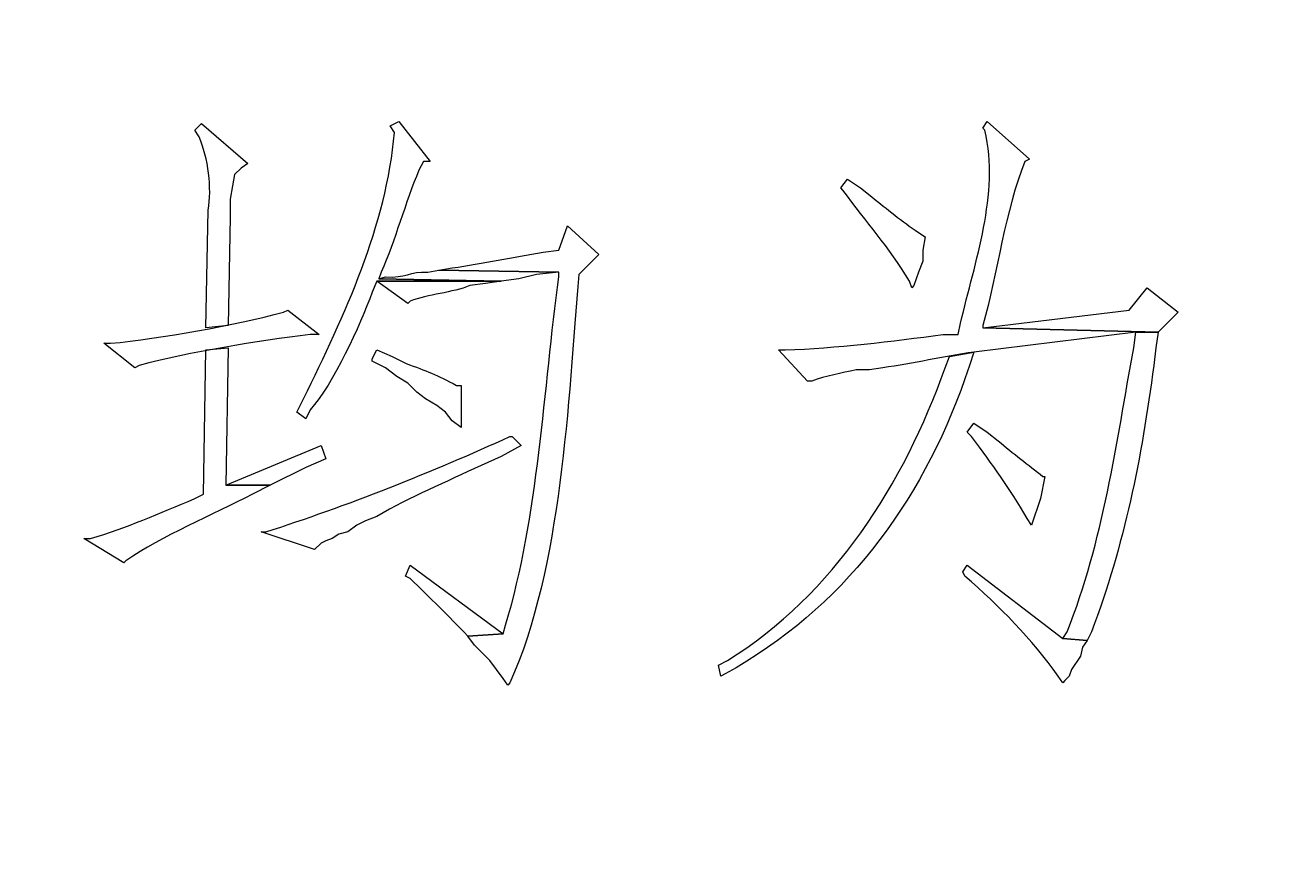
# Model space of a CAD drawing. Header units: centimetres. Extents: x -20.7 to 20.7, y -14.5 to 14.5.
# Drawn here: x -11.018 to -9.832, y -8.706 to -7.904 of the extents above; entities that cross this region are included whole.
import ezdxf

# ---------------------------------------------------------------- set-up
doc = ezdxf.new("R2010")
doc.units = ezdxf.units.CM
doc.header["$MEASUREMENT"] = 0
doc.layers.add('layer 1', color=7, linetype='Continuous')

msp = doc.modelspace()

# ---------------------------------------------------------------- linework, layer by layer
at = {"layer": 'layer 1', "lineweight": 9}
msp.add_open_spline([(19.88612, 13.89874), (19.88612, 13.89874), (-20.11465, 13.89874), (-20.11465, 13.89874), (-20.11465, 13.89874), (-20.11465, 13.89874), (-20.11465, -13.80208), (-20.11465, -13.80208)], degree=3, knots=[0, 0, 0, 0, 0.3333333, 0.3333333, 0.3333333, 0.3333333, 1, 1, 1, 1], dxfattribs=at)
at = {"layer": 'layer 1'}
for points, knots in [([(-10.66162, -7.99606), (-10.66162, -7.99606), (-10.67008, -8.0003), (-10.67008, -8.0003), (-10.67008, -8.0003), (-10.67008, -8.0003), (-10.66585, -8.00665), (-10.66585, -8.00665), (-10.66585, -8.00665), (-10.67347, -8.09526), (-10.71337, -8.18123), (-10.75263, -8.26065), (-10.75263, -8.26065), (-10.75263, -8.26065), (-10.75898, -8.27335), (-10.75898, -8.27335), (-10.75898, -8.27335), (-10.75898, -8.27335), (-10.75052, -8.2797), (-10.75052, -8.2797), (-10.75052, -8.2797), (-10.75052, -8.2797), (-10.74628, -8.27123), (-10.74628, -8.27123), (-10.74628, -8.27123), (-10.72385, -8.24576), (-10.69905, -8.1915), (-10.68702, -8.15905), (-10.68702, -8.15905), (-10.68702, -8.15905), (-10.68278, -8.14846), (-10.68278, -8.14846), (-10.68278, -8.14846), (-10.68278, -8.14846), (-10.56425, -8.14846), (-10.56425, -8.14846), (-10.56425, -8.14846), (-10.56425, -8.14846), (-10.68067, -8.14635), (-10.68067, -8.14635), (-10.68067, -8.14635), (-10.68067, -8.14635), (-10.67855, -8.14), (-10.67855, -8.14), (-10.67855, -8.14), (-10.66504, -8.10959), (-10.65558, -8.0735), (-10.64257, -8.04263), (-10.64257, -8.04263), (-10.64257, -8.04263), (-10.63833, -8.03416), (-10.63833, -8.03416), (-10.63833, -8.03416), (-10.63833, -8.03416), (-10.63198, -8.03416), (-10.63198, -8.03416), (-10.63198, -8.03416), (-10.63198, -8.03416), (-10.66162, -7.99606), (-10.66162, -7.99606)], [0, 0, 0, 0, 0.0625, 0.0625, 0.0625, 0.0625, 0.125, 0.125, 0.125, 0.125, 0.1875, 0.1875, 0.1875, 0.1875, 0.25, 0.25, 0.25, 0.25, 0.3125, 0.3125, 0.3125, 0.3125, 0.375, 0.375, 0.375, 0.375, 0.4375, 0.4375, 0.4375, 0.4375, 0.5, 0.5, 0.5, 0.5, 0.5625, 0.5625, 0.5625, 0.5625, 0.625, 0.625, 0.625, 0.625, 0.6875, 0.6875, 0.6875, 0.6875, 0.75, 0.75, 0.75, 0.75, 0.8125, 0.8125, 0.8125, 0.8125, 0.875, 0.875, 0.875, 0.875, 1, 1, 1, 1]), ([(-10.1007, -7.99606), (-10.1007, -7.99606), (-10.10493, -8.00241), (-10.10493, -8.00241), (-10.10493, -8.00241), (-10.10493, -8.00241), (-10.10282, -8.00453), (-10.10282, -8.00453), (-10.10282, -8.00453), (-10.08885, -8.06574), (-10.11245, -8.12945), (-10.1261, -8.18868), (-10.1261, -8.18868), (-10.1261, -8.18868), (-10.12822, -8.19926), (-10.12822, -8.19926), (-10.12822, -8.19926), (-10.12822, -8.19926), (-10.14303, -8.19926), (-10.14303, -8.19926), (-10.14303, -8.19926), (-10.1908, -8.20586), (-10.24537, -8.21239), (-10.29332, -8.21408), (-10.29332, -8.21408), (-10.29332, -8.21408), (-10.29967, -8.21408), (-10.29967, -8.21408), (-10.29967, -8.21408), (-10.29967, -8.21408), (-10.27215, -8.24371), (-10.27215, -8.24371), (-10.27215, -8.24371), (-10.27215, -8.24371), (-10.26792, -8.24371), (-10.26792, -8.24371), (-10.26792, -8.24371), (-10.2544, -8.23853), (-10.2398, -8.23634), (-10.22558, -8.23313), (-10.22558, -8.23313), (-10.22558, -8.23313), (-10.21288, -8.23313), (-10.21288, -8.23313), (-10.21288, -8.23313), (-10.21288, -8.23313), (-10.20018, -8.23101), (-10.20018, -8.23101), (-10.20018, -8.23101), (-10.17094, -8.22727), (-10.14264, -8.22008), (-10.1134, -8.2162), (-10.1134, -8.2162), (-10.1134, -8.2162), (-9.95888, -8.19715), (-9.95888, -8.19715), (-9.95888, -8.19715), (-9.95888, -8.19715), (-9.93772, -8.19715), (-9.93772, -8.19715), (-9.93772, -8.19715), (-9.93772, -8.19715), (-10.10493, -8.19291), (-10.10493, -8.19291), (-10.10493, -8.19291), (-10.10493, -8.19291), (-10.10493, -8.1908), (-10.10493, -8.1908), (-10.10493, -8.1908), (-10.09075, -8.14056), (-10.08366, -8.08073), (-10.06472, -8.03416), (-10.06472, -8.03416), (-10.06472, -8.03416), (-10.06048, -8.03205), (-10.06048, -8.03205), (-10.06048, -8.03205), (-10.06048, -8.03205), (-10.1007, -7.99606), (-10.1007, -7.99606)], [0, 0, 0, 0, 0.047619, 0.047619, 0.047619, 0.047619, 0.0952381, 0.0952381, 0.0952381, 0.0952381, 0.1428571, 0.1428571, 0.1428571, 0.1428571, 0.1904762, 0.1904762, 0.1904762, 0.1904762, 0.2380952, 0.2380952, 0.2380952, 0.2380952, 0.2857143, 0.2857143, 0.2857143, 0.2857143, 0.3333333, 0.3333333, 0.3333333, 0.3333333, 0.3809524, 0.3809524, 0.3809524, 0.3809524, 0.4285714, 0.4285714, 0.4285714, 0.4285714, 0.4761905, 0.4761905, 0.4761905, 0.4761905, 0.5238095, 0.5238095, 0.5238095, 0.5238095, 0.5714286, 0.5714286, 0.5714286, 0.5714286, 0.6190476, 0.6190476, 0.6190476, 0.6190476, 0.6666667, 0.6666667, 0.6666667, 0.6666667, 0.7142857, 0.7142857, 0.7142857, 0.7142857, 0.7619048, 0.7619048, 0.7619048, 0.7619048, 0.8095238, 0.8095238, 0.8095238, 0.8095238, 0.8571429, 0.8571429, 0.8571429, 0.8571429, 0.9047619, 0.9047619, 0.9047619, 0.9047619, 1, 1, 1, 1]), ([(-10.85, -7.99818), (-10.85, -7.99818), (-10.85635, -8.00453), (-10.85635, -8.00453), (-10.85635, -8.00453), (-10.85635, -8.00453), (-10.85212, -8.01088), (-10.85212, -8.01088), (-10.85212, -8.01088), (-10.84361, -8.03106), (-10.83956, -8.0597), (-10.84365, -8.08073), (-10.84365, -8.08073), (-10.84365, -8.08073), (-10.84577, -8.19291), (-10.84577, -8.19291), (-10.84577, -8.19291), (-10.84577, -8.19291), (-10.8246, -8.1908), (-10.8246, -8.1908), (-10.8246, -8.1908), (-10.8246, -8.1908), (-10.82248, -8.08708), (-10.82248, -8.08708), (-10.82248, -8.08708), (-10.82248, -8.08708), (-10.82248, -8.07015), (-10.82248, -8.07015), (-10.82248, -8.07015), (-10.82248, -8.07015), (-10.82037, -8.05745), (-10.82037, -8.05745), (-10.82037, -8.05745), (-10.82037, -8.05745), (-10.81825, -8.04686), (-10.81825, -8.04686), (-10.81825, -8.04686), (-10.81825, -8.04686), (-10.8119, -8.04051), (-10.8119, -8.04051), (-10.8119, -8.04051), (-10.8119, -8.04051), (-10.80555, -8.03628), (-10.80555, -8.03628), (-10.80555, -8.03628), (-10.80555, -8.03628), (-10.85, -7.99818), (-10.85, -7.99818)], [0, 0, 0, 0, 0.0769231, 0.0769231, 0.0769231, 0.0769231, 0.1538462, 0.1538462, 0.1538462, 0.1538462, 0.2307692, 0.2307692, 0.2307692, 0.2307692, 0.3076923, 0.3076923, 0.3076923, 0.3076923, 0.3846154, 0.3846154, 0.3846154, 0.3846154, 0.4615385, 0.4615385, 0.4615385, 0.4615385, 0.5384615, 0.5384615, 0.5384615, 0.5384615, 0.6153846, 0.6153846, 0.6153846, 0.6153846, 0.6923077, 0.6923077, 0.6923077, 0.6923077, 0.7692308, 0.7692308, 0.7692308, 0.7692308, 0.8461538, 0.8461538, 0.8461538, 0.8461538, 1, 1, 1, 1]), ([(-10.23405, -8.0511), (-10.23405, -8.0511), (-10.2404, -8.05956), (-10.2404, -8.05956), (-10.2404, -8.05956), (-10.2404, -8.05956), (-10.23828, -8.06168), (-10.23828, -8.06168), (-10.23828, -8.06168), (-10.21518, -8.09304), (-10.19531, -8.11498), (-10.17478, -8.14846), (-10.17478, -8.14846), (-10.17478, -8.14846), (-10.17267, -8.15481), (-10.17267, -8.15481), (-10.17267, -8.15481), (-10.17267, -8.15481), (-10.17055, -8.1527), (-10.17055, -8.1527), (-10.17055, -8.1527), (-10.17055, -8.1527), (-10.16632, -8.14), (-10.16632, -8.14), (-10.16632, -8.14), (-10.16632, -8.14), (-10.16208, -8.12941), (-10.16208, -8.12941), (-10.16208, -8.12941), (-10.16208, -8.12941), (-10.16208, -8.11883), (-10.16208, -8.11883), (-10.16208, -8.11883), (-10.16208, -8.11883), (-10.15997, -8.10613), (-10.15997, -8.10613), (-10.15997, -8.10613), (-10.15997, -8.10613), (-10.16632, -8.1019), (-10.16632, -8.1019), (-10.16632, -8.1019), (-10.18187, -8.09163), (-10.1962, -8.0796), (-10.21077, -8.06803), (-10.21077, -8.06803), (-10.21077, -8.06803), (-10.22135, -8.05956), (-10.22135, -8.05956), (-10.22135, -8.05956), (-10.22135, -8.05956), (-10.23405, -8.0511), (-10.23405, -8.0511)], [0, 0, 0, 0, 0.0714286, 0.0714286, 0.0714286, 0.0714286, 0.1428571, 0.1428571, 0.1428571, 0.1428571, 0.2142857, 0.2142857, 0.2142857, 0.2142857, 0.2857143, 0.2857143, 0.2857143, 0.2857143, 0.3571429, 0.3571429, 0.3571429, 0.3571429, 0.4285714, 0.4285714, 0.4285714, 0.4285714, 0.5, 0.5, 0.5, 0.5, 0.5714286, 0.5714286, 0.5714286, 0.5714286, 0.6428571, 0.6428571, 0.6428571, 0.6428571, 0.7142857, 0.7142857, 0.7142857, 0.7142857, 0.7857143, 0.7857143, 0.7857143, 0.7857143, 0.8571429, 0.8571429, 0.8571429, 0.8571429, 1, 1, 1, 1]), ([(-10.50075, -8.09555), (-10.50075, -8.09555), (-10.50922, -8.11883), (-10.50922, -8.11883), (-10.50922, -8.11883), (-10.50922, -8.11883), (-10.52403, -8.12095), (-10.52403, -8.12095), (-10.52403, -8.12095), (-10.55278, -8.12532), (-10.58118, -8.13174), (-10.61082, -8.13576), (-10.61082, -8.13576), (-10.61082, -8.13576), (-10.62352, -8.13788), (-10.62352, -8.13788), (-10.62352, -8.13788), (-10.62352, -8.13788), (-10.50922, -8.14), (-10.50922, -8.14), (-10.50922, -8.14), (-10.50922, -8.14), (-10.50922, -8.14423), (-10.50922, -8.14423), (-10.50922, -8.14423), (-10.52361, -8.25087), (-10.52858, -8.3741), (-10.56002, -8.47655), (-10.56002, -8.47655), (-10.56002, -8.47655), (-10.56213, -8.48501), (-10.56213, -8.48501), (-10.56213, -8.48501), (-10.56213, -8.48501), (-10.596, -8.48713), (-10.596, -8.48713), (-10.596, -8.48713), (-10.596, -8.48713), (-10.58965, -8.4956), (-10.58965, -8.4956), (-10.58965, -8.4956), (-10.58965, -8.4956), (-10.57483, -8.51041), (-10.57483, -8.51041), (-10.57483, -8.51041), (-10.57483, -8.51041), (-10.56848, -8.51888), (-10.56848, -8.51888), (-10.56848, -8.51888), (-10.56848, -8.51888), (-10.56213, -8.52735), (-10.56213, -8.52735), (-10.56213, -8.52735), (-10.56213, -8.52735), (-10.5579, -8.5337), (-10.5579, -8.5337), (-10.5579, -8.5337), (-10.5579, -8.5337), (-10.55578, -8.53158), (-10.55578, -8.53158), (-10.55578, -8.53158), (-10.50629, -8.42126), (-10.50019, -8.26283), (-10.49017, -8.14211), (-10.49017, -8.14211), (-10.49017, -8.14211), (-10.47112, -8.12306), (-10.47112, -8.12306), (-10.47112, -8.12306), (-10.47112, -8.12306), (-10.50075, -8.09555), (-10.50075, -8.09555)], [0, 0, 0, 0, 0.0526316, 0.0526316, 0.0526316, 0.0526316, 0.1052632, 0.1052632, 0.1052632, 0.1052632, 0.1578947, 0.1578947, 0.1578947, 0.1578947, 0.2105263, 0.2105263, 0.2105263, 0.2105263, 0.2631579, 0.2631579, 0.2631579, 0.2631579, 0.3157895, 0.3157895, 0.3157895, 0.3157895, 0.3684211, 0.3684211, 0.3684211, 0.3684211, 0.4210526, 0.4210526, 0.4210526, 0.4210526, 0.4736842, 0.4736842, 0.4736842, 0.4736842, 0.5263158, 0.5263158, 0.5263158, 0.5263158, 0.5789474, 0.5789474, 0.5789474, 0.5789474, 0.6315789, 0.6315789, 0.6315789, 0.6315789, 0.6842105, 0.6842105, 0.6842105, 0.6842105, 0.7368421, 0.7368421, 0.7368421, 0.7368421, 0.7894737, 0.7894737, 0.7894737, 0.7894737, 0.8421053, 0.8421053, 0.8421053, 0.8421053, 0.8947368, 0.8947368, 0.8947368, 0.8947368, 1, 1, 1, 1]), ([(-10.62352, -8.13788), (-10.62352, -8.13788), (-10.6341, -8.14), (-10.6341, -8.14), (-10.6341, -8.14), (-10.65142, -8.13862), (-10.65534, -8.14603), (-10.67432, -8.14423), (-10.67432, -8.14423), (-10.67432, -8.14423), (-10.68067, -8.14635), (-10.68067, -8.14635), (-10.68067, -8.14635), (-10.68067, -8.14635), (-10.56425, -8.14846), (-10.56425, -8.14846), (-10.56425, -8.14846), (-10.56425, -8.14846), (-10.54732, -8.14635), (-10.54732, -8.14635), (-10.54732, -8.14635), (-10.54732, -8.14635), (-10.53038, -8.14211), (-10.53038, -8.14211), (-10.53038, -8.14211), (-10.53038, -8.14211), (-10.50922, -8.14), (-10.50922, -8.14), (-10.50922, -8.14), (-10.50922, -8.14), (-10.62352, -8.13788), (-10.62352, -8.13788)], [0, 0, 0, 0, 0.1111111, 0.1111111, 0.1111111, 0.1111111, 0.2222222, 0.2222222, 0.2222222, 0.2222222, 0.3333333, 0.3333333, 0.3333333, 0.3333333, 0.4444444, 0.4444444, 0.4444444, 0.4444444, 0.5555556, 0.5555556, 0.5555556, 0.5555556, 0.6666667, 0.6666667, 0.6666667, 0.6666667, 0.7777778, 0.7777778, 0.7777778, 0.7777778, 1, 1, 1, 1]), ([(-10.56425, -8.14846), (-10.56425, -8.14846), (-10.68278, -8.14846), (-10.68278, -8.14846), (-10.68278, -8.14846), (-10.68278, -8.14846), (-10.65315, -8.16963), (-10.65315, -8.16963), (-10.65315, -8.16963), (-10.65315, -8.16963), (-10.65103, -8.16751), (-10.65103, -8.16751), (-10.65103, -8.16751), (-10.63385, -8.16106), (-10.61046, -8.15947), (-10.59388, -8.1527), (-10.59388, -8.1527), (-10.59388, -8.1527), (-10.57907, -8.15058), (-10.57907, -8.15058), (-10.57907, -8.15058), (-10.57907, -8.15058), (-10.56425, -8.14846), (-10.56425, -8.14846)], [0, 0, 0, 0, 0.1428571, 0.1428571, 0.1428571, 0.1428571, 0.2857143, 0.2857143, 0.2857143, 0.2857143, 0.4285714, 0.4285714, 0.4285714, 0.4285714, 0.5714286, 0.5714286, 0.5714286, 0.5714286, 0.7142857, 0.7142857, 0.7142857, 0.7142857, 1, 1, 1, 1]), ([(-9.9483, -8.15481), (-9.9483, -8.15481), (-9.96523, -8.17598), (-9.96523, -8.17598), (-9.96523, -8.17598), (-9.96523, -8.17598), (-10.10493, -8.19291), (-10.10493, -8.19291), (-10.10493, -8.19291), (-10.10493, -8.19291), (-9.93772, -8.19715), (-9.93772, -8.19715), (-9.93772, -8.19715), (-9.93772, -8.19715), (-9.91867, -8.1781), (-9.91867, -8.1781), (-9.91867, -8.1781), (-9.91867, -8.1781), (-9.9483, -8.15481), (-9.9483, -8.15481)], [0, 0, 0, 0, 0.1666667, 0.1666667, 0.1666667, 0.1666667, 0.3333333, 0.3333333, 0.3333333, 0.3333333, 0.5, 0.5, 0.5, 0.5, 0.6666667, 0.6666667, 0.6666667, 0.6666667, 1, 1, 1, 1]), ([(-10.76745, -8.17598), (-10.76745, -8.17598), (-10.77168, -8.17809), (-10.77168, -8.17809), (-10.77168, -8.17809), (-10.81807, -8.19023), (-10.88866, -8.20342), (-10.93678, -8.20773), (-10.93678, -8.20773), (-10.93678, -8.20773), (-10.94313, -8.20773), (-10.94313, -8.20773), (-10.94313, -8.20773), (-10.94313, -8.20773), (-10.9135, -8.23101), (-10.9135, -8.23101), (-10.9135, -8.23101), (-10.9135, -8.23101), (-10.90927, -8.22889), (-10.90927, -8.22889), (-10.90927, -8.22889), (-10.86132, -8.21574), (-10.79659, -8.20582), (-10.74628, -8.19926), (-10.74628, -8.19926), (-10.74628, -8.19926), (-10.73782, -8.19926), (-10.73782, -8.19926), (-10.73782, -8.19926), (-10.73782, -8.19926), (-10.76745, -8.17598), (-10.76745, -8.17598)], [0, 0, 0, 0, 0.1111111, 0.1111111, 0.1111111, 0.1111111, 0.2222222, 0.2222222, 0.2222222, 0.2222222, 0.3333333, 0.3333333, 0.3333333, 0.3333333, 0.4444444, 0.4444444, 0.4444444, 0.4444444, 0.5555556, 0.5555556, 0.5555556, 0.5555556, 0.6666667, 0.6666667, 0.6666667, 0.6666667, 0.7777778, 0.7777778, 0.7777778, 0.7777778, 1, 1, 1, 1]), ([(-9.93772, -8.19715), (-9.93772, -8.19715), (-9.95888, -8.19715), (-9.95888, -8.19715), (-9.95888, -8.19715), (-9.95888, -8.19715), (-9.961, -8.21196), (-9.961, -8.21196), (-9.961, -8.21196), (-9.97762, -8.30315), (-9.99, -8.39685), (-10.0245, -8.4829), (-10.0245, -8.4829), (-10.0245, -8.4829), (-10.02873, -8.48925), (-10.02873, -8.48925), (-10.02873, -8.48925), (-10.02873, -8.48925), (-10.00545, -8.49136), (-10.00545, -8.49136), (-10.00545, -8.49136), (-10.00545, -8.49136), (-10.00122, -8.4829), (-10.00122, -8.4829), (-10.00122, -8.4829), (-9.96993, -8.40003), (-9.95338, -8.31716), (-9.94195, -8.2289), (-9.94195, -8.2289), (-9.94195, -8.2289), (-9.93983, -8.21196), (-9.93983, -8.21196), (-9.93983, -8.21196), (-9.93983, -8.21196), (-9.93772, -8.19715), (-9.93772, -8.19715)], [0, 0, 0, 0, 0.1, 0.1, 0.1, 0.1, 0.2, 0.2, 0.2, 0.2, 0.3, 0.3, 0.3, 0.3, 0.4, 0.4, 0.4, 0.4, 0.5, 0.5, 0.5, 0.5, 0.6, 0.6, 0.6, 0.6, 0.7, 0.7, 0.7, 0.7, 0.8, 0.8, 0.8, 0.8, 1, 1, 1, 1]), ([(-10.8246, -8.21196), (-10.8246, -8.21196), (-10.84577, -8.21408), (-10.84577, -8.21408), (-10.84577, -8.21408), (-10.84577, -8.21408), (-10.84788, -8.35166), (-10.84788, -8.35166), (-10.84788, -8.35166), (-10.84788, -8.35166), (-10.85635, -8.3559), (-10.85635, -8.3559), (-10.85635, -8.3559), (-10.89011, -8.37008), (-10.92091, -8.38376), (-10.95583, -8.394), (-10.95583, -8.394), (-10.95583, -8.394), (-10.96218, -8.394), (-10.96218, -8.394), (-10.96218, -8.394), (-10.96218, -8.394), (-10.92408, -8.41728), (-10.92408, -8.41728), (-10.92408, -8.41728), (-10.92408, -8.41728), (-10.92197, -8.41516), (-10.92197, -8.41516), (-10.92197, -8.41516), (-10.88754, -8.39138), (-10.83938, -8.37152), (-10.80132, -8.35166), (-10.80132, -8.35166), (-10.80132, -8.35166), (-10.78438, -8.3432), (-10.78438, -8.3432), (-10.78438, -8.3432), (-10.78438, -8.3432), (-10.82672, -8.3432), (-10.82672, -8.3432), (-10.82672, -8.3432), (-10.82672, -8.3432), (-10.8246, -8.21196), (-10.8246, -8.21196)], [0, 0, 0, 0, 0.0833333, 0.0833333, 0.0833333, 0.0833333, 0.1666667, 0.1666667, 0.1666667, 0.1666667, 0.25, 0.25, 0.25, 0.25, 0.3333333, 0.3333333, 0.3333333, 0.3333333, 0.4166667, 0.4166667, 0.4166667, 0.4166667, 0.5, 0.5, 0.5, 0.5, 0.5833333, 0.5833333, 0.5833333, 0.5833333, 0.6666667, 0.6666667, 0.6666667, 0.6666667, 0.75, 0.75, 0.75, 0.75, 0.8333333, 0.8333333, 0.8333333, 0.8333333, 1, 1, 1, 1]), ([(-10.68278, -8.21408), (-10.68278, -8.21408), (-10.68702, -8.22255), (-10.68702, -8.22255), (-10.68702, -8.22255), (-10.68702, -8.22255), (-10.68702, -8.22466), (-10.68702, -8.22466), (-10.68702, -8.22466), (-10.68702, -8.22466), (-10.67432, -8.23101), (-10.67432, -8.23101), (-10.67432, -8.23101), (-10.67432, -8.23101), (-10.66373, -8.23948), (-10.66373, -8.23948), (-10.66373, -8.23948), (-10.66373, -8.23948), (-10.65315, -8.24583), (-10.65315, -8.24583), (-10.65315, -8.24583), (-10.65315, -8.24583), (-10.64468, -8.2543), (-10.64468, -8.2543), (-10.64468, -8.2543), (-10.64468, -8.2543), (-10.63622, -8.26065), (-10.63622, -8.26065), (-10.63622, -8.26065), (-10.63622, -8.26065), (-10.62563, -8.267), (-10.62563, -8.267), (-10.62563, -8.267), (-10.62563, -8.267), (-10.61717, -8.27335), (-10.61717, -8.27335), (-10.61717, -8.27335), (-10.61717, -8.27335), (-10.61082, -8.28181), (-10.61082, -8.28181), (-10.61082, -8.28181), (-10.61082, -8.28181), (-10.60235, -8.28816), (-10.60235, -8.28816), (-10.60235, -8.28816), (-10.60235, -8.28816), (-10.60235, -8.24795), (-10.60235, -8.24795), (-10.60235, -8.24795), (-10.60235, -8.24795), (-10.60658, -8.24795), (-10.60658, -8.24795), (-10.60658, -8.24795), (-10.62567, -8.23768), (-10.63488, -8.23422), (-10.65527, -8.22678), (-10.65527, -8.22678), (-10.65527, -8.22678), (-10.66797, -8.22043), (-10.66797, -8.22043), (-10.66797, -8.22043), (-10.66797, -8.22043), (-10.68278, -8.21408), (-10.68278, -8.21408)], [0, 0, 0, 0, 0.0588235, 0.0588235, 0.0588235, 0.0588235, 0.1176471, 0.1176471, 0.1176471, 0.1176471, 0.1764706, 0.1764706, 0.1764706, 0.1764706, 0.2352941, 0.2352941, 0.2352941, 0.2352941, 0.2941176, 0.2941176, 0.2941176, 0.2941176, 0.3529412, 0.3529412, 0.3529412, 0.3529412, 0.4117647, 0.4117647, 0.4117647, 0.4117647, 0.4705882, 0.4705882, 0.4705882, 0.4705882, 0.5294118, 0.5294118, 0.5294118, 0.5294118, 0.5882353, 0.5882353, 0.5882353, 0.5882353, 0.6470588, 0.6470588, 0.6470588, 0.6470588, 0.7058824, 0.7058824, 0.7058824, 0.7058824, 0.7647059, 0.7647059, 0.7647059, 0.7647059, 0.8235294, 0.8235294, 0.8235294, 0.8235294, 0.8823529, 0.8823529, 0.8823529, 0.8823529, 1, 1, 1, 1]), ([(-10.1134, -8.2162), (-10.1134, -8.2162), (-10.13668, -8.22043), (-10.13668, -8.22043), (-10.13668, -8.22043), (-10.13668, -8.22043), (-10.14092, -8.23101), (-10.14092, -8.23101), (-10.14092, -8.23101), (-10.17979, -8.34147), (-10.24717, -8.44744), (-10.34835, -8.51041), (-10.34835, -8.51041), (-10.34835, -8.51041), (-10.35682, -8.51465), (-10.35682, -8.51465), (-10.35682, -8.51465), (-10.35682, -8.51465), (-10.3547, -8.52523), (-10.3547, -8.52523), (-10.3547, -8.52523), (-10.3547, -8.52523), (-10.35047, -8.52311), (-10.35047, -8.52311), (-10.35047, -8.52311), (-10.23818, -8.46081), (-10.16431, -8.36157), (-10.12187, -8.2416), (-10.12187, -8.2416), (-10.12187, -8.2416), (-10.11763, -8.2289), (-10.11763, -8.2289), (-10.11763, -8.2289), (-10.11763, -8.2289), (-10.1134, -8.2162), (-10.1134, -8.2162)], [0, 0, 0, 0, 0.1, 0.1, 0.1, 0.1, 0.2, 0.2, 0.2, 0.2, 0.3, 0.3, 0.3, 0.3, 0.4, 0.4, 0.4, 0.4, 0.5, 0.5, 0.5, 0.5, 0.6, 0.6, 0.6, 0.6, 0.7, 0.7, 0.7, 0.7, 0.8, 0.8, 0.8, 0.8, 1, 1, 1, 1]), ([(-10.1134, -8.28393), (-10.1134, -8.28393), (-10.11975, -8.29239), (-10.11975, -8.29239), (-10.11975, -8.29239), (-10.11975, -8.29239), (-10.11552, -8.29663), (-10.11552, -8.29663), (-10.11552, -8.29663), (-10.09523, -8.32432), (-10.07989, -8.34499), (-10.0626, -8.37494), (-10.0626, -8.37494), (-10.0626, -8.37494), (-10.05837, -8.38129), (-10.05837, -8.38129), (-10.05837, -8.38129), (-10.05837, -8.38129), (-10.0499, -8.35589), (-10.0499, -8.35589), (-10.0499, -8.35589), (-10.0499, -8.35589), (-10.04567, -8.33473), (-10.04567, -8.33473), (-10.04567, -8.33473), (-10.04567, -8.33473), (-10.04778, -8.33473), (-10.04778, -8.33473), (-10.04778, -8.33473), (-10.06108, -8.32379), (-10.07632, -8.31268), (-10.09012, -8.30086), (-10.09012, -8.30086), (-10.09012, -8.30086), (-10.1007, -8.29239), (-10.1007, -8.29239), (-10.1007, -8.29239), (-10.1007, -8.29239), (-10.1134, -8.28393), (-10.1134, -8.28393)], [0, 0, 0, 0, 0.0909091, 0.0909091, 0.0909091, 0.0909091, 0.1818182, 0.1818182, 0.1818182, 0.1818182, 0.2727273, 0.2727273, 0.2727273, 0.2727273, 0.3636364, 0.3636364, 0.3636364, 0.3636364, 0.4545455, 0.4545455, 0.4545455, 0.4545455, 0.5454545, 0.5454545, 0.5454545, 0.5454545, 0.6363636, 0.6363636, 0.6363636, 0.6363636, 0.7272727, 0.7272727, 0.7272727, 0.7272727, 0.8181818, 0.8181818, 0.8181818, 0.8181818, 1, 1, 1, 1]), ([(-10.55367, -8.29663), (-10.55367, -8.29663), (-10.55578, -8.29663), (-10.55578, -8.29663), (-10.55578, -8.29663), (-10.6281, -8.32986), (-10.71295, -8.36352), (-10.78862, -8.38765), (-10.78862, -8.38765), (-10.78862, -8.38765), (-10.79285, -8.38765), (-10.79285, -8.38765), (-10.79285, -8.38765), (-10.79285, -8.38765), (-10.74205, -8.40458), (-10.74205, -8.40458), (-10.74205, -8.40458), (-10.74205, -8.40458), (-10.7357, -8.39823), (-10.7357, -8.39823), (-10.7357, -8.39823), (-10.7357, -8.39823), (-10.73147, -8.39611), (-10.73147, -8.39611), (-10.73147, -8.39611), (-10.73147, -8.39611), (-10.72512, -8.394), (-10.72512, -8.394), (-10.72512, -8.394), (-10.72512, -8.394), (-10.71877, -8.38976), (-10.71877, -8.38976), (-10.71877, -8.38976), (-10.71877, -8.38976), (-10.7103, -8.38765), (-10.7103, -8.38765), (-10.7103, -8.38765), (-10.7103, -8.38765), (-10.70183, -8.3813), (-10.70183, -8.3813), (-10.70183, -8.3813), (-10.70183, -8.3813), (-10.69337, -8.37706), (-10.69337, -8.37706), (-10.69337, -8.37706), (-10.69337, -8.37706), (-10.68278, -8.37283), (-10.68278, -8.37283), (-10.68278, -8.37283), (-10.65086, -8.35406), (-10.6165, -8.3402), (-10.5833, -8.32415), (-10.5833, -8.32415), (-10.5833, -8.32415), (-10.56425, -8.31568), (-10.56425, -8.31568), (-10.56425, -8.31568), (-10.56425, -8.31568), (-10.5452, -8.3051), (-10.5452, -8.3051), (-10.5452, -8.3051), (-10.5452, -8.3051), (-10.55367, -8.29663), (-10.55367, -8.29663)], [0, 0, 0, 0, 0.0588235, 0.0588235, 0.0588235, 0.0588235, 0.1176471, 0.1176471, 0.1176471, 0.1176471, 0.1764706, 0.1764706, 0.1764706, 0.1764706, 0.2352941, 0.2352941, 0.2352941, 0.2352941, 0.2941176, 0.2941176, 0.2941176, 0.2941176, 0.3529412, 0.3529412, 0.3529412, 0.3529412, 0.4117647, 0.4117647, 0.4117647, 0.4117647, 0.4705882, 0.4705882, 0.4705882, 0.4705882, 0.5294118, 0.5294118, 0.5294118, 0.5294118, 0.5882353, 0.5882353, 0.5882353, 0.5882353, 0.6470588, 0.6470588, 0.6470588, 0.6470588, 0.7058824, 0.7058824, 0.7058824, 0.7058824, 0.7647059, 0.7647059, 0.7647059, 0.7647059, 0.8235294, 0.8235294, 0.8235294, 0.8235294, 0.8823529, 0.8823529, 0.8823529, 0.8823529, 1, 1, 1, 1]), ([(-10.7357, -8.3051), (-10.7357, -8.3051), (-10.82672, -8.3432), (-10.82672, -8.3432), (-10.82672, -8.3432), (-10.82672, -8.3432), (-10.78438, -8.3432), (-10.78438, -8.3432), (-10.78438, -8.3432), (-10.78438, -8.3432), (-10.75052, -8.32626), (-10.75052, -8.32626), (-10.75052, -8.32626), (-10.75052, -8.32626), (-10.73147, -8.3178), (-10.73147, -8.3178), (-10.73147, -8.3178), (-10.73147, -8.3178), (-10.7357, -8.3051), (-10.7357, -8.3051)], [0, 0, 0, 0, 0.1666667, 0.1666667, 0.1666667, 0.1666667, 0.3333333, 0.3333333, 0.3333333, 0.3333333, 0.5, 0.5, 0.5, 0.5, 0.6666667, 0.6666667, 0.6666667, 0.6666667, 1, 1, 1, 1]), ([(-10.65103, -8.4194), (-10.65103, -8.4194), (-10.65527, -8.42998), (-10.65527, -8.42998), (-10.65527, -8.42998), (-10.65527, -8.42998), (-10.65103, -8.4321), (-10.65103, -8.4321), (-10.65103, -8.4321), (-10.63117, -8.45129), (-10.61505, -8.46698), (-10.596, -8.48713), (-10.596, -8.48713), (-10.596, -8.48713), (-10.56213, -8.48501), (-10.56213, -8.48501), (-10.56213, -8.48501), (-10.56213, -8.48501), (-10.65103, -8.4194), (-10.65103, -8.4194)], [0, 0, 0, 0, 0.1666667, 0.1666667, 0.1666667, 0.1666667, 0.3333333, 0.3333333, 0.3333333, 0.3333333, 0.5, 0.5, 0.5, 0.5, 0.6666667, 0.6666667, 0.6666667, 0.6666667, 1, 1, 1, 1]), ([(-10.11975, -8.4194), (-10.11975, -8.4194), (-10.12398, -8.42575), (-10.12398, -8.42575), (-10.12398, -8.42575), (-10.12398, -8.42575), (-10.12187, -8.42998), (-10.12187, -8.42998), (-10.12187, -8.42998), (-10.08906, -8.45852), (-10.05812, -8.48981), (-10.03297, -8.52523), (-10.03297, -8.52523), (-10.03297, -8.52523), (-10.02873, -8.53158), (-10.02873, -8.53158), (-10.02873, -8.53158), (-10.02873, -8.53158), (-10.02662, -8.52946), (-10.02662, -8.52946), (-10.02662, -8.52946), (-10.02662, -8.52946), (-10.02238, -8.52523), (-10.02238, -8.52523), (-10.02238, -8.52523), (-10.02238, -8.52523), (-10.02027, -8.51888), (-10.02027, -8.51888), (-10.02027, -8.51888), (-10.02027, -8.51888), (-10.0118, -8.50618), (-10.0118, -8.50618), (-10.0118, -8.50618), (-10.0118, -8.50618), (-10.00968, -8.49771), (-10.00968, -8.49771), (-10.00968, -8.49771), (-10.00968, -8.49771), (-10.00545, -8.49136), (-10.00545, -8.49136), (-10.00545, -8.49136), (-10.00545, -8.49136), (-10.02873, -8.48925), (-10.02873, -8.48925), (-10.02873, -8.48925), (-10.02873, -8.48925), (-10.11975, -8.4194), (-10.11975, -8.4194)], [0, 0, 0, 0, 0.0769231, 0.0769231, 0.0769231, 0.0769231, 0.1538462, 0.1538462, 0.1538462, 0.1538462, 0.2307692, 0.2307692, 0.2307692, 0.2307692, 0.3076923, 0.3076923, 0.3076923, 0.3076923, 0.3846154, 0.3846154, 0.3846154, 0.3846154, 0.4615385, 0.4615385, 0.4615385, 0.4615385, 0.5384615, 0.5384615, 0.5384615, 0.5384615, 0.6153846, 0.6153846, 0.6153846, 0.6153846, 0.6923077, 0.6923077, 0.6923077, 0.6923077, 0.7692308, 0.7692308, 0.7692308, 0.7692308, 0.8461538, 0.8461538, 0.8461538, 0.8461538, 1, 1, 1, 1])]:
    msp.add_open_spline(points, degree=3, knots=knots, dxfattribs=at)

doc.saveas('drawing.dxf')
